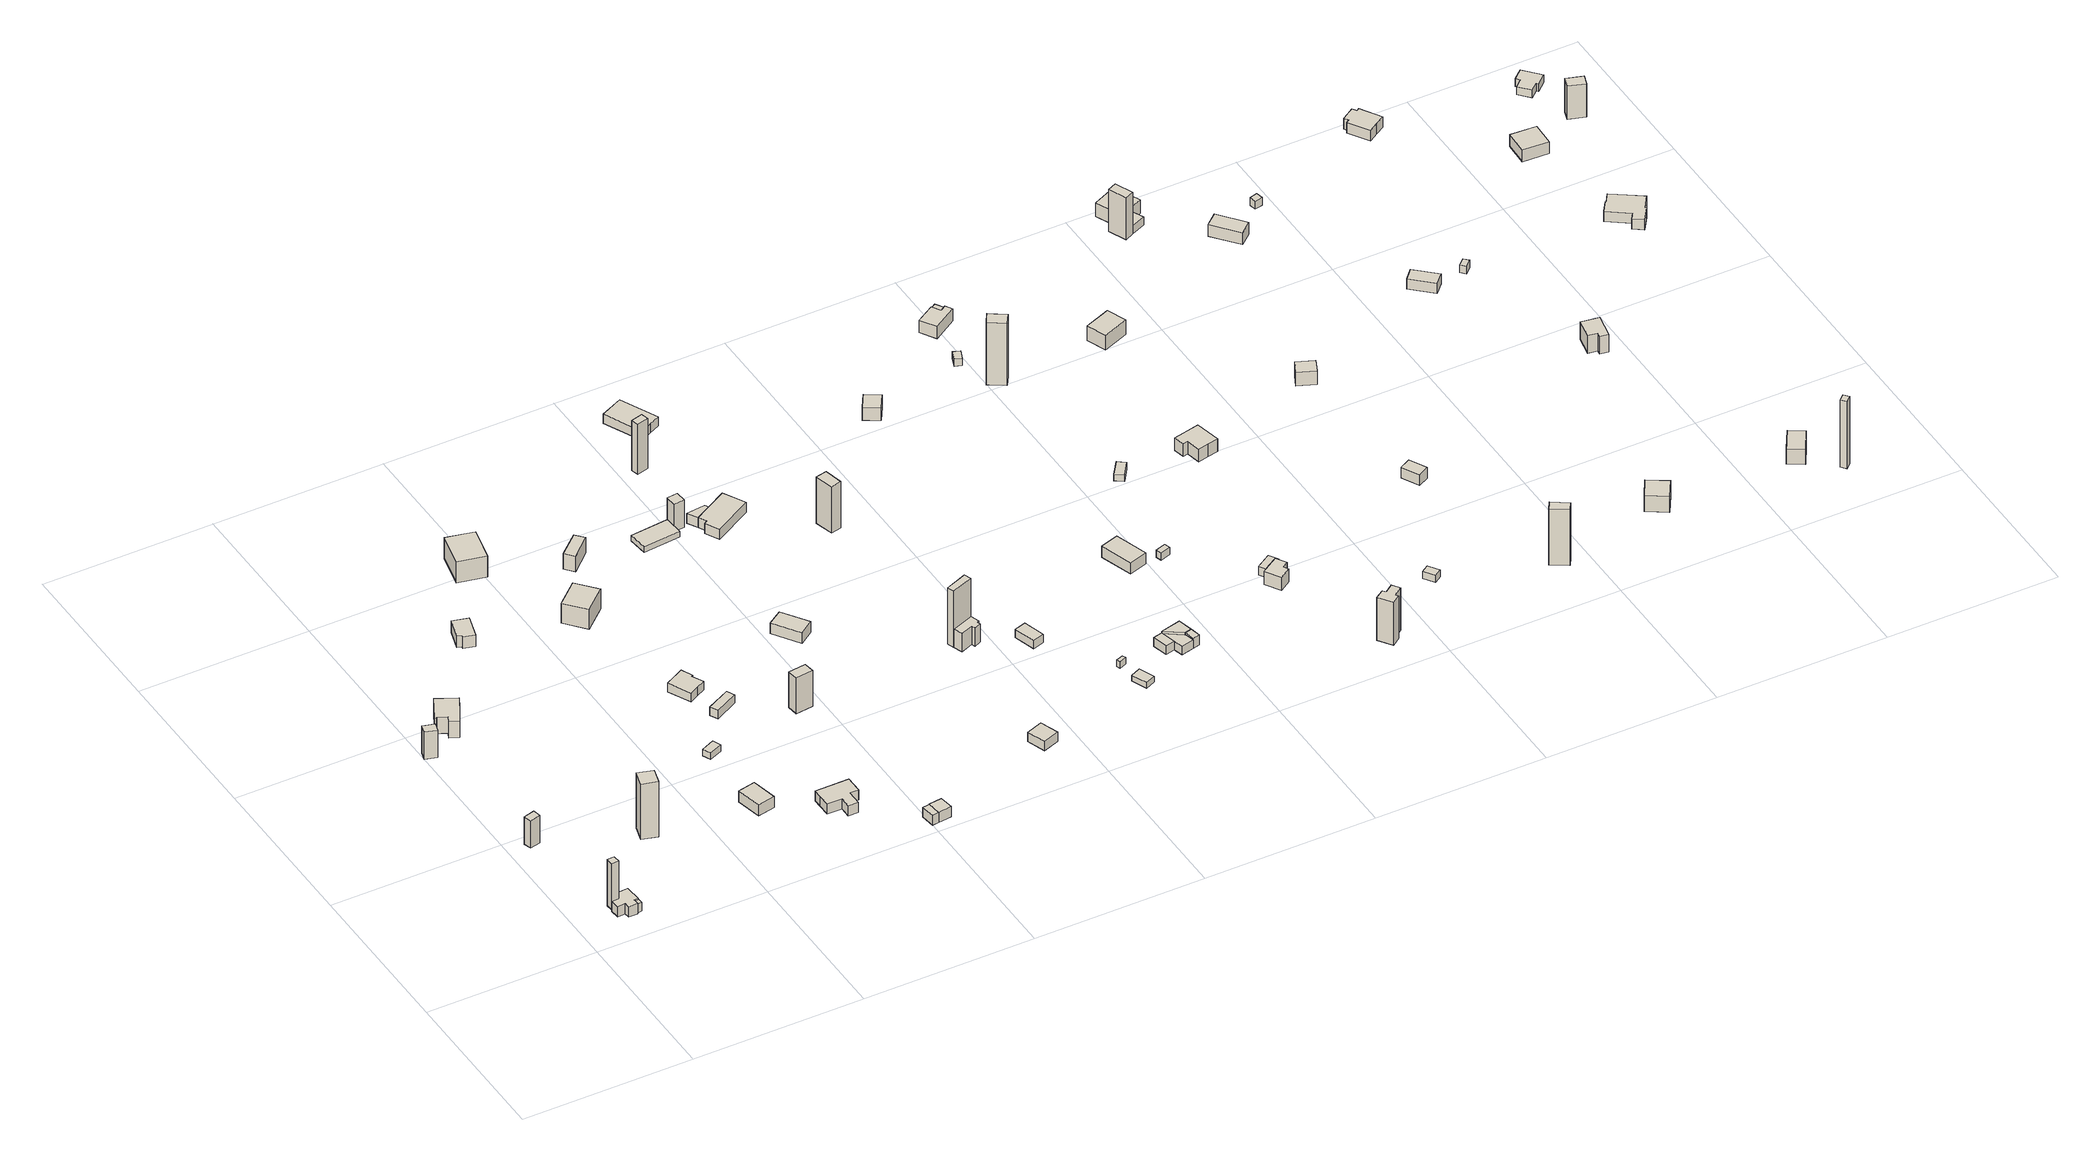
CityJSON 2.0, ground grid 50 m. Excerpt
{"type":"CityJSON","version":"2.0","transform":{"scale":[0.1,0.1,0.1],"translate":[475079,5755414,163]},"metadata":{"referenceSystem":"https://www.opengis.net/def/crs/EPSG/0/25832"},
"CityObjects":{
"building1":{"type":"Building","attributes":{"Gemeindeschluessel":"05766056","BezugspunktDach":"2000","function":"51009_1610","measuredHeight":15.2},"address":[{"country":"Germany"}],"geometry":[{"type":"Solid","lod":"1","boundaries":[[[[0,1,2,3]],[[4,5,6,7]],[[4,7,3,2]],[[5,4,2,1]],[[6,5,1,0]],[[7,6,0,3]]]]}]},
"building2":{"type":"Building","attributes":{"Gemeindeschluessel":"05766056","BezugspunktDach":"2000","function":"31001_1312","measuredHeight":3.43},"address":[{"country":"Germany","locality":"Oerlinghausen","thoroughfareNumber":"1052","thoroughfareName":"Brandsmühle"}],"geometry":[{"type":"Solid","lod":"1","boundaries":[[[[8,9,10,11,12,13,14,15,16,17]],[[18,19,20,21,22,23,24,25,26,27]],[[18,27,17,16]],[[19,18,16,15]],[[20,19,15,14]],[[21,20,14,13]],[[22,21,13,12]],[[23,22,12,11]],[[24,23,11,10]],[[25,24,10,9]],[[26,25,9,8]],[[27,26,8,17]]]]}]},
"building3":{"type":"Building","attributes":{"Gemeindeschluessel":"05766056","BezugspunktDach":"2000","function":"51009_1610","measuredHeight":2.86},"address":[{"country":"Germany"}],"geometry":[{"type":"Solid","lod":"1","boundaries":[[[[28,29,30,31]],[[32,33,34,35]],[[32,35,31,30]],[[33,32,30,29]],[[34,33,29,28]],[[35,34,28,31]]]]}]},
"building4":{"type":"Building","attributes":{"Gemeindeschluessel":"05766056","BezugspunktDach":"2100","function":"31001_2000","measuredHeight":9},"address":[{"country":"Germany","locality":"Oerlinghausen","thoroughfareNumber":"1052","thoroughfareName":"Brandsmühle"}],"geometry":[{"type":"Solid","lod":"1","boundaries":[[[[36,37,38,39]],[[40,41,42,43]],[[40,43,39,38]],[[41,40,38,37]],[[42,41,37,36]],[[43,42,36,39]]]]}]},
"building5":{"type":"Building","attributes":{"Gemeindeschluessel":"05766056","BezugspunktDach":"2000","function":"31001_2000","measuredHeight":8.84},"address":[{"country":"Germany","locality":"Oerlinghausen","thoroughfareNumber":"1017","thoroughfareName":"Brandsmühle"}],"geometry":[{"type":"Solid","lod":"1","boundaries":[[[[44,45,46,47]],[[48,49,50,51]],[[48,51,47,46]],[[49,48,46,45]],[[50,49,45,44]],[[51,50,44,47]]]]}]},
"building6":{"type":"Building","attributes":{"Gemeindeschluessel":"05766056","BezugspunktDach":"2000","function":"31001_2000","measuredHeight":19.93},"address":[{"country":"Germany","locality":"Oerlinghausen","thoroughfareNumber":"1052","thoroughfareName":"Brandsmühle"}],"geometry":[{"type":"Solid","lod":"1","boundaries":[[[[52,53,54,55]],[[56,57,58,59]],[[56,59,55,54]],[[57,56,54,53]],[[58,57,53,52]],[[59,58,52,55]]]]}]},
"building7":{"type":"Building","attributes":{"Gemeindeschluessel":"05766056","BezugspunktDach":"2000","function":"31001_1312","measuredHeight":6.87},"address":[{"country":"Germany","locality":"Oerlinghausen","thoroughfareNumber":"1017","thoroughfareName":"Brandsmühle"}],"geometry":[{"type":"Solid","lod":"1","boundaries":[[[[60,61,62,63,64,65,66,67,68,69]],[[70,71,72,73,74,75,76,77,78,79]],[[70,79,69,68]],[[71,70,68,67]],[[72,71,67,66]],[[73,72,66,65]],[[74,73,65,64]],[[75,74,64,63]],[[76,75,63,62]],[[77,76,62,61]],[[78,77,61,60]],[[79,78,60,69]]]]}]},
"building8":{"type":"Building","attributes":{"Gemeindeschluessel":"05766056","BezugspunktDach":"2000","function":"31001_1312","measuredHeight":4.12},"address":[{"country":"Germany","locality":"Oerlinghausen","thoroughfareNumber":"1050","thoroughfareName":"Brandsmühle"}],"geometry":[{"type":"Solid","lod":"1","boundaries":[[[[80,81,82,83]],[[84,85,86,87]],[[84,87,83,82]],[[85,84,82,81]],[[86,85,81,80]],[[87,86,80,83]]]]}]},
"building9":{"type":"Building","attributes":{"Gemeindeschluessel":"05766056","BezugspunktDach":"2000","function":"31001_2000","measuredHeight":3.83},"address":[{"country":"Germany","locality":"Oerlinghausen","thoroughfareNumber":"2","thoroughfareName":"Brandsmühle"}],"geometry":[{"type":"Solid","lod":"1","boundaries":[[[[88,89,90,91,92,93]],[[94,95,96,97,98,99]],[[94,99,93,92]],[[95,94,92,91]],[[96,95,91,90]],[[97,96,90,89]],[[98,97,89,88]],[[99,98,88,93]]]]}]},
"building10":{"type":"Building","attributes":{"Gemeindeschluessel":"05766056","BezugspunktDach":"2000","function":"31001_2000","measuredHeight":2.08},"address":[{"country":"Germany","locality":"Oerlinghausen","thoroughfareNumber":"1050","thoroughfareName":"Brandsmühle"}],"geometry":[{"type":"Solid","lod":"1","boundaries":[[[[100,101,102,103]],[[104,105,106,107]],[[104,107,103,102]],[[105,104,102,101]],[[106,105,101,100]],[[107,106,100,103]]]]}]},
"building11":{"type":"Building","attributes":{"Gemeindeschluessel":"05766056","BezugspunktDach":"2000","function":"31001_1312","measuredHeight":4.1},"address":[{"country":"Germany","locality":"Oerlinghausen","thoroughfareNumber":"1049","thoroughfareName":"Brandsmühle"}],"geometry":[{"type":"Solid","lod":"1","boundaries":[[[[108,109,110,111,112,113,114,115,116,117]],[[118,119,120,121,122,123,124,125,126,127]],[[118,127,117,116]],[[119,118,116,115]],[[120,119,115,114]],[[121,120,114,113]],[[122,121,113,112]],[[123,122,112,111]],[[124,123,111,110]],[[125,124,110,109]],[[126,125,109,108]],[[127,126,108,117]]]]}]},
"building12":{"type":"Building","attributes":{"Gemeindeschluessel":"05766056","BezugspunktDach":"2000","function":"31001_1312","measuredHeight":3.47},"address":[{"country":"Germany","locality":"Oerlinghausen","thoroughfareNumber":"1051","thoroughfareName":"Brandsmühle"}],"geometry":[{"type":"Solid","lod":"1","boundaries":[[[[128,129,130,131,132,133,134,135]],[[136,137,138,139,140,141,142,143]],[[136,143,135,134]],[[137,136,134,133]],[[138,137,133,132]],[[139,138,132,131]],[[140,139,131,130]],[[141,140,130,129]],[[142,141,129,128]],[[143,142,128,135]]]]}]},
"building13":{"type":"Building","attributes":{"Gemeindeschluessel":"05766056","BezugspunktDach":"2000","function":"31001_2000","measuredHeight":3.02},"address":[{"country":"Germany","locality":"Oerlinghausen","thoroughfareNumber":"1051","thoroughfareName":"Brandsmühle"}],"geometry":[{"type":"Solid","lod":"1","boundaries":[[[[144,145,146,147]],[[148,149,150,151]],[[148,151,147,146]],[[149,148,146,145]],[[150,149,145,144]],[[151,150,144,147]]]]}]},
"building14":{"type":"Building","attributes":{"Gemeindeschluessel":"05766056","BezugspunktDach":"2000","function":"31001_1010","measuredHeight":7.98},"address":[{"country":"Germany","locality":"Oerlinghausen","thoroughfareNumber":"2","thoroughfareName":"Brandsmühle"}],"geometry":[{"type":"Solid","lod":"1","boundaries":[[[[152,153,154,155]],[[156,157,158,159]],[[156,159,155,154]],[[157,156,154,153]],[[158,157,153,152]],[[159,158,152,155]]]]}]},
"building15":{"type":"Building","attributes":{"Gemeindeschluessel":"05766056","BezugspunktDach":"2000","function":"31001_1312","measuredHeight":7.56},"address":[{"country":"Germany","locality":"Oerlinghausen","thoroughfareNumber":"1018","thoroughfareName":"Brandsmühle"}],"geometry":[{"type":"Solid","lod":"1","boundaries":[[[[160,161,162,163]],[[164,165,166,167]],[[164,167,163,162]],[[165,164,162,161]],[[166,165,161,160]],[[167,166,160,163]]]]}]},
"building16":{"type":"Building","attributes":{"Gemeindeschluessel":"05766056","BezugspunktDach":"2000","function":"31001_2000","measuredHeight":3.45},"address":[{"country":"Germany","locality":"Oerlinghausen","thoroughfareNumber":"1047","thoroughfareName":"Brandsmühle"}],"geometry":[{"type":"Solid","lod":"1","boundaries":[[[[168,169,170,171]],[[172,173,174,175]],[[172,175,171,170]],[[173,172,170,169]],[[174,173,169,168]],[[175,174,168,171]]]]}]},
"building17":{"type":"Building","attributes":{"Gemeindeschluessel":"05766056","BezugspunktDach":"2000","function":"51009_1610","measuredHeight":3.61},"address":[{"country":"Germany"}],"geometry":[{"type":"Solid","lod":"1","boundaries":[[[[176,177,178,179]],[[180,181,182,183]],[[180,183,179,178]],[[181,180,178,177]],[[182,181,177,176]],[[183,182,176,179]]]]}]},
"building18":{"type":"Building","attributes":{"Gemeindeschluessel":"05766056","BezugspunktDach":"2000","function":"31001_2000","measuredHeight":11.68},"address":[{"country":"Germany","locality":"Oerlinghausen","thoroughfareNumber":"1049","thoroughfareName":"Brandsmühle"}],"geometry":[{"type":"Solid","lod":"1","boundaries":[[[[184,185,186,187]],[[188,189,190,191]],[[188,191,187,186]],[[189,188,186,185]],[[190,189,185,184]],[[191,190,184,187]]]]}]},
"building19":{"type":"Building","attributes":{"Gemeindeschluessel":"05766056","BezugspunktDach":"2000","function":"31001_2000","measuredHeight":5.95},"address":[{"country":"Germany","locality":"Oerlinghausen","thoroughfareNumber":"1019","thoroughfareName":"Brandsmühle"}],"geometry":[{"type":"Solid","lod":"1","boundaries":[[[[192,193,194,195]],[[196,197,198,199]],[[196,199,195,194]],[[197,196,194,193]],[[198,197,193,192]],[[199,198,192,195]]]]}]},
"building20":{"type":"Building","attributes":{"Gemeindeschluessel":"05766056","BezugspunktDach":"2000","function":"31001_1312","measuredHeight":3.81},"address":[{"country":"Germany","locality":"Oerlinghausen","thoroughfareNumber":"1046","thoroughfareName":"Brandsmühle"}],"geometry":[{"type":"Solid","lod":"1","boundaries":[[[[200,201,202,203]],[[204,205,206,207]],[[204,207,203,202]],[[205,204,202,201]],[[206,205,201,200]],[[207,206,200,203]]]]}]},
"building21":{"type":"Building","attributes":{"Gemeindeschluessel":"05766056","function":"31001_2000"},"address":[{"country":"Germany","locality":"Oerlinghausen","thoroughfareNumber":"1019","thoroughfareName":"Brandsmühle"}],"children":["building21-1","building21-2"]},
"building21-1":{"type":"BuildingPart","attributes":{"BezugspunktDach":"2000","measuredHeight":2.79},"parents":["building21"],"geometry":[{"type":"Solid","lod":"1","boundaries":[[[[208,209,210,211]],[[212,213,214,215]],[[212,215,211,210]],[[213,212,210,209]],[[214,213,209,208]],[[215,214,208,211]]]]}]},
"building21-2":{"type":"BuildingPart","attributes":{"BezugspunktDach":"2000","measuredHeight":9},"parents":["building21"],"geometry":[{"type":"Solid","lod":"1","boundaries":[[[[216,217,218,219]],[[220,214,221,222]],[[220,222,219,218]],[[214,220,218,217]],[[221,214,217,216]],[[222,221,216,219]]]]}]},
"building22":{"type":"Building","attributes":{"Gemeindeschluessel":"05766056","BezugspunktDach":"2000","function":"31001_1312","measuredHeight":3.27},"address":[{"country":"Germany","locality":"Oerlinghausen","thoroughfareNumber":"1045","thoroughfareName":"Brandsmühle"}],"geometry":[{"type":"Solid","lod":"1","boundaries":[[[[223,224,225,226]],[[227,228,229,230]],[[227,230,226,225]],[[228,227,225,224]],[[229,228,224,223]],[[230,229,223,226]]]]}]},
"building23":{"type":"Building","attributes":{"Gemeindeschluessel":"05766056","function":"31001_1312"},"address":[{"country":"Germany","locality":"Oerlinghausen","thoroughfareNumber":"1019","thoroughfareName":"Brandsmühle"}],"children":["building23-1","building23-2"]},
"building23-1":{"type":"BuildingPart","attributes":{"BezugspunktDach":"2000","measuredHeight":3.24},"parents":["building23"],"geometry":[{"type":"Solid","lod":"1","boundaries":[[[[231,232,233,234,235,236,237]],[[238,239,240,241,242,243,244]],[[238,244,237,236]],[[239,238,236,235]],[[240,239,235,234]],[[241,240,234,233]],[[242,241,233,232]],[[243,242,232,231]],[[244,243,231,237]]]]}]},
"building23-2":{"type":"BuildingPart","attributes":{"BezugspunktDach":"2000","measuredHeight":3.24},"parents":["building23"],"geometry":[{"type":"Solid","lod":"1","boundaries":[[[[245,246,233,232]],[[241,247,248,242]],[[241,242,232,233]],[[247,241,233,246]],[[248,247,246,245]],[[242,248,245,232]]]]}]},
"building24":{"type":"Building","attributes":{"Gemeindeschluessel":"05766056","BezugspunktDach":"2000","function":"31001_2000","measuredHeight":16.36},"address":[{"country":"Germany","locality":"Oerlinghausen","thoroughfareNumber":"1014","thoroughfareName":"Brandsmühle"}],"geometry":[{"type":"Solid","lod":"1","boundaries":[[[[249,250,251,252]],[[253,254,255,256]],[[253,256,252,251]],[[254,253,251,250]],[[255,254,250,249]],[[256,255,249,252]]]]}]},
"building25":{"type":"Building","attributes":{"Gemeindeschluessel":"05766056","BezugspunktDach":"2000","function":"51009_1610","measuredHeight":18.45},"address":[{"country":"Germany"}],"geometry":[{"type":"Solid","lod":"1","boundaries":[[[[257,258,259,260]],[[261,262,263,264]],[[261,264,260,259]],[[262,261,259,258]],[[263,262,258,257]],[[264,263,257,260]]]]}]},
"building26":{"type":"Building","attributes":{"Gemeindeschluessel":"05766056","BezugspunktDach":"2100","function":"31001_1312","measuredHeight":6},"address":[{"country":"Germany","locality":"Oerlinghausen","thoroughfareNumber":"1044","thoroughfareName":"Brandsmühle"}],"geometry":[{"type":"Solid","lod":"1","boundaries":[[[[265,266,267,268,269,270,271,272]],[[273,274,275,276,261,264,277,278]],[[273,278,272,271]],[[274,273,271,270]],[[275,274,270,269]],[[276,275,269,268]],[[261,276,268,267]],[[264,261,267,266]],[[277,264,266,265]],[[278,277,265,272]]]]}]},
"building27":{"type":"Building","attributes":{"Gemeindeschluessel":"05766056","BezugspunktDach":"2100","function":"31001_2000","measuredHeight":2.96},"address":[{"country":"Germany","locality":"Oerlinghausen","thoroughfareNumber":"1014","thoroughfareName":"Brandsmühle"}],"geometry":[{"type":"Solid","lod":"1","boundaries":[[[[279,280,281,282,283]],[[284,285,286,287,288]],[[284,288,283,282]],[[285,284,282,281]],[[286,285,281,280]],[[287,286,280,279]],[[288,287,279,283]]]]}]},
"building28":{"type":"Building","attributes":{"Gemeindeschluessel":"05766056","BezugspunktDach":"2000","function":"31001_2000","measuredHeight":15.21},"address":[{"country":"Germany","locality":"Oerlinghausen","thoroughfareNumber":"1019","thoroughfareName":"Brandsmühle"}],"geometry":[{"type":"Solid","lod":"1","boundaries":[[[[289,290,291,292]],[[293,294,295,296]],[[293,296,292,291]],[[294,293,291,290]],[[295,294,290,289]],[[296,295,289,292]]]]}]},
"building29":{"type":"Building","attributes":{"Gemeindeschluessel":"05766056","BezugspunktDach":"2000","function":"31001_2000","measuredHeight":2.71},"address":[{"country":"Germany","locality":"Oerlinghausen","thoroughfareNumber":"1044","thoroughfareName":"Brandsmühle"}],"geometry":[{"type":"Solid","lod":"1","boundaries":[[[[297,298,299,300]],[[301,302,303,304]],[[301,304,300,299]],[[302,301,299,298]],[[303,302,298,297]],[[304,303,297,300]]]]}]},
"building30":{"type":"Building","attributes":{"Gemeindeschluessel":"05766056","BezugspunktDach":"2000","function":"31001_2000","measuredHeight":2.27},"address":[{"country":"Germany","locality":"Oerlinghausen","thoroughfareNumber":"1043","thoroughfareName":"Brandsmühle"}],"geometry":[{"type":"Solid","lod":"1","boundaries":[[[[305,306,307,308]],[[309,310,311,312]],[[309,312,308,307]],[[310,309,307,306]],[[311,310,306,305]],[[312,311,305,308]]]]}]},
"building31":{"type":"Building","attributes":{"Gemeindeschluessel":"05766056","BezugspunktDach":"2000","function":"31001_2000","measuredHeight":1.9},"address":[{"country":"Germany","locality":"Oerlinghausen","thoroughfareNumber":"1043","thoroughfareName":"Brandsmühle"}],"geometry":[{"type":"Solid","lod":"1","boundaries":[[[[313,314,315,316]],[[317,318,319,320]],[[317,320,316,315]],[[318,317,315,314]],[[319,318,314,313]],[[320,319,313,316]]]]}]},
"building32":{"type":"Building","attributes":{"Gemeindeschluessel":"05766056","BezugspunktDach":"2000","function":"31001_1312","measuredHeight":2.72},"address":[{"country":"Germany","locality":"Oerlinghausen","thoroughfareNumber":"1043","thoroughfareName":"Brandsmühle"}],"geometry":[{"type":"Solid","lod":"1","boundaries":[[[[321,322,323,324]],[[325,326,327,328]],[[325,328,324,323]],[[326,325,323,322]],[[327,326,322,321]],[[328,327,321,324]]]]}]},
"building33":{"type":"Building","attributes":{"Gemeindeschluessel":"05766056","function":"31001_1312"},"address":[{"country":"Germany","locality":"Oerlinghausen","thoroughfareNumber":"1043","thoroughfareName":"Brandsmühle"}],"children":["building33-1","building33-2"]},
"building33-1":{"type":"BuildingPart","attributes":{"BezugspunktDach":"2000","measuredHeight":3.3},"parents":["building33"],"geometry":[{"type":"Solid","lod":"1","boundaries":[[[[329,330,331,332]],[[333,327,334,335]],[[333,335,332,331]],[[327,333,331,330]],[[334,327,330,329]],[[335,334,329,332]]]]}]},
"building33-2":{"type":"BuildingPart","attributes":{"BezugspunktDach":"2000","measuredHeight":2.67},"parents":["building33"],"geometry":[{"type":"Solid","lod":"1","boundaries":[[[[336,337,338,339,340]],[[341,328,327,333,342]],[[341,342,340,339]],[[328,341,339,338]],[[327,328,338,337]],[[333,327,337,336]],[[342,333,336,340]]]]}]},
"building34":{"type":"Building","attributes":{"Gemeindeschluessel":"05766056","BezugspunktDach":"2000","function":"51009_1610","measuredHeight":3.27},"address":[{"country":"Germany"}],"geometry":[{"type":"Solid","lod":"1","boundaries":[[[[332,331,343,344]],[[342,333,335,345]],[[342,345,344,343]],[[333,342,343,331]],[[335,333,331,332]],[[345,335,332,344]]]]}]},
"building35":{"type":"Building","attributes":{"Gemeindeschluessel":"05766056","BezugspunktDach":"2000","function":"31001_1312","measuredHeight":6.64},"address":[{"country":"Germany","locality":"Oerlinghausen","thoroughfareNumber":"1020","thoroughfareName":"Brandsmühle"}],"geometry":[{"type":"Solid","lod":"1","boundaries":[[[[346,347,348,349]],[[350,351,352,353]],[[350,353,349,348]],[[351,350,348,347]],[[352,351,347,346]],[[353,352,346,349]]]]}]},
"building36":{"type":"Building","attributes":{"Gemeindeschluessel":"05766056","BezugspunktDach":"2000","function":"31001_1312","measuredHeight":3.95},"address":[{"country":"Germany","locality":"Oerlinghausen","thoroughfareNumber":"1041","thoroughfareName":"Brandsmühle"}],"geometry":[{"type":"Solid","lod":"1","boundaries":[[[[354,355,356,357]],[[358,359,360,361]],[[358,361,357,356]],[[359,358,356,355]],[[360,359,355,354]],[[361,360,354,357]]]]}]},
"building37":{"type":"Building","attributes":{"Gemeindeschluessel":"05766056","BezugspunktDach":"2000","function":"31001_2000","measuredHeight":2.41},"address":[{"country":"Germany","locality":"Oerlinghausen","thoroughfareNumber":"1041","thoroughfareName":"Brandsmühle"}],"geometry":[{"type":"Solid","lod":"1","boundaries":[[[[362,363,364,365]],[[366,367,368,369]],[[366,369,365,364]],[[367,366,364,363]],[[368,367,363,362]],[[369,368,362,365]]]]}]},
"building38":{"type":"Building","attributes":{"Gemeindeschluessel":"05766056","BezugspunktDach":"2000","function":"31001_2000","measuredHeight":2.1},"address":[{"country":"Germany","locality":"Oerlinghausen","thoroughfareNumber":"1040","thoroughfareName":"Brandsmühle"}],"geometry":[{"type":"Solid","lod":"1","boundaries":[[[[370,371,372,373]],[[374,375,376,377]],[[374,377,373,372]],[[375,374,372,371]],[[376,375,371,370]],[[377,376,370,373]]]]}]},
"building39":{"type":"Building","attributes":{"Gemeindeschluessel":"05766056","function":"31001_1312"},"address":[{"country":"Germany","locality":"Oerlinghausen","thoroughfareNumber":"1042","thoroughfareName":"Brandsmühle"}],"children":["building39-1","building39-2"]},
"building39-1":{"type":"BuildingPart","attributes":{"BezugspunktDach":"2000","measuredHeight":4.4},"parents":["building39"],"geometry":[{"type":"Solid","lod":"1","boundaries":[[[[378,379,380,381,382,383,384]],[[385,386,387,388,389,390,391]],[[385,391,384,383]],[[386,385,383,382]],[[387,386,382,381]],[[388,387,381,380]],[[389,388,380,379]],[[390,389,379,378]],[[391,390,378,384]]]]}]},
"building39-2":{"type":"BuildingPart","attributes":{"BezugspunktDach":"2000","measuredHeight":2.94},"parents":["building39"],"geometry":[{"type":"Solid","lod":"1","boundaries":[[[[392,393,394,395,396]],[[391,390,397,398,399]],[[391,399,396,395]],[[390,391,395,394]],[[397,390,394,393]],[[398,397,393,392]],[[399,398,392,396]]]]}]},
"building40":{"type":"Building","attributes":{"Gemeindeschluessel":"05766056","BezugspunktDach":"2100","function":"31001_1312","measuredHeight":14.03},"address":[{"country":"Germany","locality":"Oerlinghausen","thoroughfareNumber":"1058","thoroughfareName":"Brandsmühle"}],"geometry":[{"type":"Solid","lod":"1","boundaries":[[[[400,401,402,403,404,405,406,407]],[[408,409,410,411,412,413,414,415]],[[408,415,407,406]],[[409,408,406,405]],[[410,409,405,404]],[[411,410,404,403]],[[412,411,403,402]],[[413,412,402,401]],[[414,413,401,400]],[[415,414,400,407]]]]}]},
"building41":{"type":"Building","attributes":{"Gemeindeschluessel":"05766056","BezugspunktDach":"2000","function":"31001_2000","measuredHeight":2.29},"address":[{"country":"Germany","locality":"Oerlinghausen","thoroughfareNumber":"1021","thoroughfareName":"Brandsmühle"}],"geometry":[{"type":"Solid","lod":"1","boundaries":[[[[416,417,418,419]],[[420,421,422,423]],[[420,423,419,418]],[[421,420,418,417]],[[422,421,417,416]],[[423,422,416,419]]]]}]},
"building42":{"type":"Building","attributes":{"Gemeindeschluessel":"05766056","BezugspunktDach":"2000","function":"31001_2000","measuredHeight":20.4},"address":[{"country":"Germany","locality":"Oerlinghausen","thoroughfareNumber":"1022","thoroughfareName":"Brandsmühle"}],"geometry":[{"type":"Solid","lod":"1","boundaries":[[[[424,425,426,427]],[[428,429,430,431]],[[428,431,427,426]],[[429,428,426,425]],[[430,429,425,424]],[[431,430,424,427]]]]}]},
"building43":{"type":"Building","attributes":{"Gemeindeschluessel":"05766056","BezugspunktDach":"2000","function":"31001_1312","measuredHeight":4.03},"address":[{"country":"Germany","locality":"Oerlinghausen","thoroughfareNumber":"1021","thoroughfareName":"Brandsmühle"}],"geometry":[{"type":"Solid","lod":"1","boundaries":[[[[432,433,434,435,436,437]],[[438,439,440,441,442,443]],[[438,443,437,436]],[[439,438,436,435]],[[440,439,435,434]],[[441,440,434,433]],[[442,441,433,432]],[[443,442,432,437]]]]}]},
"building44":{"type":"Building","attributes":{"Gemeindeschluessel":"05766056","BezugspunktDach":"2000","function":"51009_1610","measuredHeight":3.75},"address":[{"country":"Germany"}],"geometry":[{"type":"Solid","lod":"1","boundaries":[[[[444,445,446,447]],[[438,443,448,439]],[[438,439,447,446]],[[443,438,446,445]],[[448,443,445,444]],[[439,448,444,447]]]]}]},
"building45":{"type":"Building","attributes":{"Gemeindeschluessel":"05766056","BezugspunktDach":"2000","function":"31001_1312","measuredHeight":5.59},"address":[{"country":"Germany","locality":"Oerlinghausen","thoroughfareNumber":"1040","thoroughfareName":"Brandsmühle"}],"geometry":[{"type":"Solid","lod":"1","boundaries":[[[[449,450,451,452,453,454,455,456]],[[457,458,459,460,461,462,463,464]],[[457,464,456,455]],[[458,457,455,454]],[[459,458,454,453]],[[460,459,453,452]],[[461,460,452,451]],[[462,461,451,450]],[[463,462,450,449]],[[464,463,449,456]]]]}]},
"building46":{"type":"Building","attributes":{"Gemeindeschluessel":"05766056","BezugspunktDach":"2000","function":"31001_2000","measuredHeight":2.65},"address":[{"country":"Germany","locality":"Oerlinghausen","thoroughfareNumber":"1058","thoroughfareName":"Brandsmühle"}],"geometry":[{"type":"Solid","lod":"1","boundaries":[[[[465,466,467,468]],[[469,470,471,472]],[[469,472,468,467]],[[470,469,467,466]],[[471,470,466,465]],[[472,471,465,468]]]]}]},
"building47":{"type":"Building","attributes":{"Gemeindeschluessel":"05766056","BezugspunktDach":"2000","function":"31001_1312","measuredHeight":6.54},"address":[{"country":"Germany","locality":"Oerlinghausen","thoroughfareNumber":"1022","thoroughfareName":"Brandsmühle"}],"geometry":[{"type":"Solid","lod":"1","boundaries":[[[[473,474,475,476]],[[477,478,479,480]],[[477,480,476,475]],[[478,477,475,474]],[[479,478,474,473]],[[480,479,473,476]]]]}]},
"building48":{"type":"Building","attributes":{"Gemeindeschluessel":"05766056","BezugspunktDach":"2000","function":"31001_1312","measuredHeight":4.56},"address":[{"country":"Germany","locality":"Oerlinghausen","thoroughfareNumber":"1039","thoroughfareName":"Brandsmühle"}],"geometry":[{"type":"Solid","lod":"1","boundaries":[[[[481,482,483,484]],[[485,486,487,488]],[[485,488,484,483]],[[486,485,483,482]],[[487,486,482,481]],[[488,487,481,484]]]]}]},
"building49":{"type":"Building","attributes":{"Gemeindeschluessel":"05766056","BezugspunktDach":"2100","function":"31001_2000","measuredHeight":18.33},"address":[{"country":"Germany","locality":"Oerlinghausen","thoroughfareNumber":"1059","thoroughfareName":"Brandsmühle"}],"geometry":[{"type":"Solid","lod":"1","boundaries":[[[[489,490,491,492]],[[493,494,495,496]],[[493,496,492,491]],[[494,493,491,490]],[[495,494,490,489]],[[496,495,489,492]]]]}]},
"building50":{"type":"Building","attributes":{"Gemeindeschluessel":"05766056","BezugspunktDach":"2000","function":"31001_1312","measuredHeight":5.21},"address":[{"country":"Germany","locality":"Oerlinghausen","thoroughfareNumber":"1038","thoroughfareName":"Brandsmühle"}],"geometry":[{"type":"Solid","lod":"1","boundaries":[[[[497,498,499,500]],[[501,502,503,504]],[[501,504,500,499]],[[502,501,499,498]],[[503,502,498,497]],[[504,503,497,500]]]]}]},
"building51":{"type":"Building","attributes":{"Gemeindeschluessel":"05766056","function":"31001_1312"},"address":[{"country":"Germany","locality":"Oerlinghausen","thoroughfareNumber":"1023","thoroughfareName":"Brandsmühle"}],"children":["building51-1","building51-2","building51-3"]},
"building51-1":{"type":"BuildingPart","attributes":{"BezugspunktDach":"2000","measuredHeight":6.41},"parents":["building51"],"geometry":[{"type":"Solid","lod":"1","boundaries":[[[[505,506,507,508]],[[509,510,511,512]],[[509,512,508,507]],[[510,509,507,506]],[[511,510,506,505]],[[512,511,505,508]]]]}]},
"building51-2":{"type":"BuildingPart","attributes":{"BezugspunktDach":"2000","measuredHeight":13.77},"parents":["building51"],"geometry":[{"type":"Solid","lod":"1","boundaries":[[[[513,514,515,516]],[[517,518,519,520]],[[517,520,516,515]],[[518,517,515,514]],[[519,518,514,513]],[[520,519,513,516]]]]}]},
"building51-3":{"type":"BuildingPart","attributes":{"BezugspunktDach":"2000","measuredHeight":2.59},"parents":["building51"],"geometry":[{"type":"Solid","lod":"1","boundaries":[[[[521,522,523,524]],[[520,509,525,526]],[[520,526,524,523]],[[509,520,523,522]],[[525,509,522,521]],[[526,525,521,524]]]]}]},
"building52":{"type":"Building","attributes":{"Gemeindeschluessel":"05766056","BezugspunktDach":"2000","function":"31001_1312","measuredHeight":4.57},"address":[{"country":"Germany","locality":"Oerlinghausen","thoroughfareNumber":"1024","thoroughfareName":"Brandsmühle"}],"geometry":[{"type":"Solid","lod":"1","boundaries":[[[[527,528,529,530]],[[531,532,533,534]],[[531,534,530,529]],[[532,531,529,528]],[[533,532,528,527]],[[534,533,527,530]]]]}]},
"building53":{"type":"Building","attributes":{"Gemeindeschluessel":"05766056","BezugspunktDach":"2000","function":"31001_1312","measuredHeight":5.58},"address":[{"country":"Germany","locality":"Oerlinghausen","thoroughfareNumber":"1062","thoroughfareName":"Brandsmühle"}],"geometry":[{"type":"Solid","lod":"1","boundaries":[[[[535,536,537,538]],[[539,540,541,542]],[[539,542,538,537]],[[540,539,537,536]],[[541,540,536,535]],[[542,541,535,538]]]]}]},
"building54":{"type":"Building","attributes":{"Gemeindeschluessel":"05766056","BezugspunktDach":"2000","function":"31001_2000","measuredHeight":2.65},"address":[{"country":"Germany","locality":"Oerlinghausen","thoroughfareNumber":"1024","thoroughfareName":"Brandsmühle"}],"geometry":[{"type":"Solid","lod":"1","boundaries":[[[[543,544,545,546]],[[547,548,549,550]],[[547,550,546,545]],[[548,547,545,544]],[[549,548,544,543]],[[550,549,543,546]]]]}]},
"building55":{"type":"Building","attributes":{"Gemeindeschluessel":"05766056","BezugspunktDach":"2000","function":"31001_1312","measuredHeight":3.68},"address":[{"country":"Germany","locality":"Oerlinghausen","thoroughfareNumber":"1037","thoroughfareName":"Brandsmühle"}],"geometry":[{"type":"Solid","lod":"1","boundaries":[[[[551,552,553,554]],[[555,556,557,558]],[[555,558,554,553]],[[556,555,553,552]],[[557,556,552,551]],[[558,557,551,554]]]]}]},
"building56":{"type":"Building","attributes":{"Gemeindeschluessel":"05766056","BezugspunktDach":"2000","function":"31001_2000","measuredHeight":2.78},"address":[{"country":"Germany","locality":"Oerlinghausen","thoroughfareNumber":"1037","thoroughfareName":"Brandsmühle"}],"geometry":[{"type":"Solid","lod":"1","boundaries":[[[[559,560,561,562]],[[563,564,565,566]],[[563,566,562,561]],[[564,563,561,560]],[[565,564,560,559]],[[566,565,559,562]]]]}]},
"building57":{"type":"Building","attributes":{"Gemeindeschluessel":"05766056","BezugspunktDach":"2000","function":"31001_1312","measuredHeight":5.85},"address":[{"country":"Germany","locality":"Oerlinghausen","thoroughfareNumber":"1036","thoroughfareName":"Brandsmühle"}],"geometry":[{"type":"Solid","lod":"1","boundaries":[[[[567,568,569,570,571,572]],[[573,574,575,576,577,578]],[[573,578,572,571]],[[574,573,571,570]],[[575,574,570,569]],[[576,575,569,568]],[[577,576,568,567]],[[578,577,567,572]]]]}]},
"building58":{"type":"Building","attributes":{"Gemeindeschluessel":"05766056","BezugspunktDach":"2000","function":"31001_1312","measuredHeight":6.32},"address":[{"country":"Germany","locality":"Oerlinghausen","thoroughfareNumber":"1081","thoroughfareName":"Brandsmühle"}],"geometry":[{"type":"Solid","lod":"1","boundaries":[[[[579,580,581,582]],[[583,584,585,586]],[[583,586,582,581]],[[584,583,581,580]],[[585,584,580,579]],[[586,585,579,582]]]]}]},
"building59":{"type":"Building","attributes":{"Gemeindeschluessel":"05766056","BezugspunktDach":"2000","function":"31001_2000","measuredHeight":22.01},"address":[{"country":"Germany","locality":"Oerlinghausen","thoroughfareNumber":"1081","thoroughfareName":"Brandsmühle"}],"geometry":[{"type":"Solid","lod":"1","boundaries":[[[[587,588,589,590]],[[591,592,593,594]],[[591,594,590,589]],[[592,591,589,588]],[[593,592,588,587]],[[594,593,587,590]]]]}]},
"building60":{"type":"Building","attributes":{"Gemeindeschluessel":"05766056","BezugspunktDach":"2000","function":"31001_1312","measuredHeight":4.05},"address":[{"country":"Germany","locality":"Oerlinghausen","thoroughfareNumber":"1026","thoroughfareName":"Brandsmühle"}],"geometry":[{"type":"Solid","lod":"1","boundaries":[[[[595,596,597,598,599,600,601,602,603,604]],[[605,606,607,608,609,610,611,612,613,614]],[[605,614,604,603]],[[606,605,603,602]],[[607,606,602,601]],[[608,607,601,600]],[[609,608,600,599]],[[610,609,599,598]],[[611,610,598,597]],[[612,611,597,596]],[[613,612,596,595]],[[614,613,595,604]]]]}]},
"building61":{"type":"Building","attributes":{"Gemeindeschluessel":"05766056","BezugspunktDach":"2000","function":"31001_1312","measuredHeight":3.27},"address":[{"country":"Germany","locality":"Oerlinghausen","thoroughfareNumber":"1035","thoroughfareName":"Brandsmühle"}],"geometry":[{"type":"Solid","lod":"1","boundaries":[[[[615,616,617,618,619,620,621,622,623,624]],[[625,626,627,628,629,630,631,632,633,634]],[[625,634,624,623]],[[626,625,623,622]],[[627,626,622,621]],[[628,627,621,620]],[[629,628,620,619]],[[630,629,619,618]],[[631,630,618,617]],[[632,631,617,616]],[[633,632,616,615]],[[634,633,615,624]]]]}]},
"building62":{"type":"Building","attributes":{"Gemeindeschluessel":"05766056","BezugspunktDach":"2000","function":"31001_1312","measuredHeight":4.12},"address":[{"country":"Germany","locality":"Oerlinghausen","thoroughfareNumber":"1034","thoroughfareName":"Brandsmühle"}],"geometry":[{"type":"Solid","lod":"1","boundaries":[[[[635,636,637,638]],[[639,640,641,642]],[[639,642,638,637]],[[640,639,637,636]],[[641,640,636,635]],[[642,641,635,638]]]]}]},
"building63":{"type":"Building","attributes":{"Gemeindeschluessel":"05766056","BezugspunktDach":"2000","function":"31001_1312","measuredHeight":2.45},"address":[{"country":"Germany","locality":"Oerlinghausen","thoroughfareNumber":"1033","thoroughfareName":"Brandsmühle"}],"geometry":[{"type":"Solid","lod":"1","boundaries":[[[[643,644,645,646,647,648,649,650]],[[651,652,653,654,655,656,657,658]],[[651,658,650,649]],[[652,651,649,648]],[[653,652,648,647]],[[654,653,647,646]],[[655,654,646,645]],[[656,655,645,644]],[[657,656,644,643]],[[658,657,643,650]]]]}]},
"building64":{"type":"Building","attributes":{"Gemeindeschluessel":"05766056","BezugspunktDach":"2000","function":"31001_2000","measuredHeight":11.11},"address":[{"country":"Germany","locality":"Oerlinghausen","thoroughfareNumber":"1033","thoroughfareName":"Brandsmühle"}],"geometry":[{"type":"Solid","lod":"1","boundaries":[[[[659,660,661,662]],[[663,664,665,666]],[[663,666,662,661]],[[664,663,661,660]],[[665,664,660,659]],[[666,665,659,662]]]]}]}
},
"vertices":[
[113,111,196],[93,110,196],[94,89,196],[115,90,196],[94,89,44],[93,110,44],[113,111,44],[115,90,44],
[158,65,74],[155,114,74],[113,111,74],[115,90,74],[94,89,74],[96,61,74],[118,63,74],[120,47,74],[147,48,74],[146,64,74],[147,48,40],[120,47,40],[118,63,40],[96,61,40],[94,89,40],[115,90,40],[113,111,40],[155,114,40],[158,65,40],[146,64,40],
[158,65,72],[146,64,72],[147,48,72],[159,49,72],[147,48,43],[146,64,43],[158,65,43],[159,49,43],
[76,463,113],[44,455,113],[50,433,113],[81,441,113],[50,433,23],[44,455,23],[76,463,23],[81,441,23],
[8,925,95],[1,900,95],[35,890,95],[42,916,95],[35,890,6],[1,900,6],[8,925,6],[42,916,6],
[302,331,242],[289,285,242],[334,272,242],[347,318,242],[334,272,61],[289,285,61],[302,331,61],[347,318,61],
[168,1015,60],[111,1045,60],[93,1011,60],[74,975,60],[78,973,60],[80,975,60],[106,961,60],[98,945,60],[123,931,60],[150,981,60],[123,931,7],[98,945,7],[106,961,7],[80,975,7],[78,973,7],[74,975,7],[93,1011,7],[111,1045,7],[168,1015,7],[150,981,7],
[632,304,99],[581,293,99],[597,219,99],[648,229,99],[597,219,63],[581,293,63],[632,304,63],[648,229,63],
[310,1309,51],[292,1248,51],[306,1244,51],[304,1238,51],[336,1228,51],[356,1296,51],[336,1228,13],[304,1238,13],[306,1244,13],[292,1248,13],[310,1309,13],[356,1296,13],
[628,513,90],[589,496,90],[600,472,90],[639,489,90],[600,472,69],[589,496,69],[628,513,69],[639,489,69],
[863,221,77],[765,221,77],[765,196,77],[765,160,77],[808,159,77],[808,127,77],[838,127,77],[838,171,77],[863,171,77],[863,196,77],[863,171,44],[838,171,44],[838,127,44],[808,127,44],[808,159,44],[765,160,44],[765,196,44],[765,221,44],[863,221,44],[863,196,44],
[720,723,102],[703,755,102],[708,758,102],[692,791,102],[661,775,102],[636,762,102],[669,696,102],[694,710,102],[669,696,73],[636,762,73],[661,775,73],[692,791,73],[708,758,73],[703,755,73],[720,723,73],[694,710,73],
[752,661,100],[683,626,100],[695,603,100],[763,638,100],[695,603,73],[683,626,73],[752,661,73],[763,638,73],
[441,1577,84],[419,1475,84],[500,1457,84],[522,1559,84],[500,1457,16],[419,1475,16],[441,1577,16],[522,1559,16],
[623,1233,105],[557,1175,105],[607,1118,105],[673,1176,105],[607,1118,40],[557,1175,40],[623,1233,40],[673,1176,40],
[1006,57,53],[986,54,53],[991,13,53],[1011,16,53],[991,13,21],[986,54,21],[1006,57,21],[1011,16,21],
[1044,61,54],[1006,57,54],[1011,16,54],[1050,21,54],[1011,16,20],[1006,57,20],[1044,61,20],[1050,21,20],
[923,555,195],[872,549,195],[876,518,195],[927,524,195],[876,518,78],[872,549,78],[923,555,78],[927,524,78],
[732,1421,87],[672,1368,87],[694,1343,87],[754,1397,87],[694,1343,36],[672,1368,36],[732,1421,36],[754,1397,36],
[1017,857,118],[975,829,118],[1026,754,118],[1068,783,118],[1026,754,83],[975,829,83],[1017,857,83],[1068,783,83],
[969,1355,90],[857,1344,90],[863,1287,90],[974,1298,90],[863,1287,72],[857,1344,72],[969,1355,72],[974,1298,72],
[1000,1358,162],[969,1355,162],[972,1323,162],[1003,1326,162],[972,1323,72],[1000,1358,72],[1003,1326,72],
[1409,192,66],[1361,175,66],[1380,121,66],[1428,138,66],[1380,121,36],[1361,175,36],[1409,192,36],[1428,138,36],
[1127,1349,119],[1069,1317,119],[1025,1292,119],[1037,1269,119],[1027,1263,119],[1049,1223,119],[1162,1286,119],[1049,1223,86],[1027,1263,86],[1037,1269,86],[1025,1292,86],[1069,1317,86],[1127,1349,86],[1162,1286,86],
[1063,1328,119],[1008,1322,119],[1008,1322,86],[1063,1328,86],
[1039,1613,226],[1005,1604,226],[1011,1582,226],[1045,1592,226],[1011,1582,62],[1005,1604,62],[1039,1613,62],[1045,1592,62],
[1406,584,277],[1343,560,277],[1350,541,277],[1413,565,277],[1350,541,92],[1343,560,92],[1406,584,92],[1413,565,92],
[1423,539,152],[1413,565,152],[1350,541,152],[1360,515,152],[1396,528,152],[1400,518,152],[1420,526,152],[1416,536,152],[1420,526,92],[1400,518,92],[1396,528,92],[1360,515,92],[1423,539,92],[1416,536,92],
[1144,1713,107],[1092,1822,107],[1027,1791,107],[1079,1682,107],[1112,1698,107],[1079,1682,77],[1027,1791,77],[1092,1822,77],[1144,1713,77],[1112,1698,77],
[1324,1159,245],[1292,1152,245],[1306,1098,245],[1336,1105,245],[1306,1098,93],[1292,1152,93],[1324,1159,93],[1336,1105,93],
[1543,513,115],[1509,503,115],[1528,440,115],[1562,450,115],[1528,440,88],[1509,503,88],[1543,513,88],[1562,450,88],
[1717,314,79],[1695,306,79],[1699,295,79],[1721,303,79],[1699,295,58],[1695,306,58],[1717,314,58],[1721,303,58],
[1743,273,54],[1714,260,54],[1733,215,54],[1762,228,54],[1733,215,35],[1714,260,35],[1743,273,35],[1762,228,35],
[1851,347,78],[1823,340,78],[1834,295,78],[1862,301,78],[1834,295,50],[1823,340,50],[1851,347,50],[1862,301,50],
[1910,361,83],[1851,347,83],[1900,313,83],[1920,318,83],[1900,313,50],[1910,361,50],[1920,318,50],
[1900,313,77],[1851,347,77],[1862,301,77],[1869,274,77],[1907,283,77],[1869,274,50],[1907,283,50],
[1907,283,83],[1927,288,83],[1927,288,50],
[1619,1490,149],[1591,1445,149],[1633,1420,149],[1661,1465,149],[1633,1420,107],[1591,1445,107],[1619,1490,107],[1661,1465,107],
[1908,683,137],[1855,666,137],[1886,570,137],[1939,587,137],[1886,570,100],[1855,666,100],[1908,683,100],[1939,587,100],
[2007,609,123],[1977,599,123],[1982,582,123],[2012,592,123],[1982,582,99],[1977,599,99],[2007,609,99],[2012,592,99],
[2058,952,133],[2027,910,133],[2050,894,133],[2080,936,133],[2050,894,112],[2027,910,112],[2058,952,112],[2080,936,112],
[2215,434,95],[2191,419,95],[2218,376,95],[2251,397,95],[2243,411,95],[2260,422,95],[2242,451,95],[2260,422,51],[2243,411,51],[2251,397,51],[2218,376,51],[2191,419,51],[2215,434,51],[2242,451,51],
[2241,487,80],[2198,460,80],[2215,434,80],[2242,451,80],[2257,461,80],[2198,460,51],[2241,487,51],[2257,461,51],
[2343,53,224],[2336,62,224],[2311,45,224],[2338,6,224],[2363,23,224],[2357,32,224],[2383,50,224],[2368,71,224],[2383,50,84],[2357,32,84],[2363,23,84],[2338,6,84],[2311,45,84],[2336,62,84],[2343,53,84],[2368,71,84],
[1909,1541,139],[1898,1512,139],[1918,1504,139],[1929,1533,139],[1918,1504,116],[1898,1512,116],[1909,1541,116],[1929,1533,116],
[1951,1437,320],[1932,1406,320],[1978,1377,320],[1998,1407,320],[1978,1377,116],[1932,1406,116],[1951,1437,116],[1998,1407,116],
[1891,1682,150],[1919,1637,150],[1989,1680,150],[1977,1700,150],[1960,1689,150],[1945,1715,150],[1960,1689,110],[1977,1700,110],[1989,1680,110],[1919,1637,110],[1891,1682,110],[1945,1715,110],
[1961,1725,145],[1945,1715,145],[1960,1689,145],[1977,1700,145],[1961,1725,110],
[2267,948,156],[2221,938,156],[2228,906,156],[2243,909,156],[2252,867,156],[2284,874,156],[2315,881,156],[2299,955,156],[2315,881,115],[2284,874,115],[2252,867,115],[2243,909,115],[2228,906,115],[2221,938,115],[2267,948,115],[2299,955,115],
[2554,215,113],[2532,200,113],[2553,169,113],[2575,184,113],[2553,169,90],[2532,200,90],[2554,215,90],[2575,184,90],
[2317,1458,171],[2241,1429,171],[2263,1372,171],[2339,1402,171],[2263,1372,123],[2241,1429,123],[2317,1458,123],[2339,1402,123],
[2710,588,137],[2678,571,137],[2704,521,137],[2736,537,137],[2704,521,102],[2678,571,102],[2710,588,102],[2736,537,102],
[2847,99,288],[2831,74,288],[2878,45,288],[2893,69,288],[2878,45,105],[2831,74,105],[2847,99,105],[2893,69,105],
[2632,1044,169],[2614,1005,169],[2664,982,169],[2682,1022,169],[2664,982,125],[2614,1005,125],[2632,1044,125],[2682,1022,125],
[2570,1875,182],[2499,1843,182],[2533,1767,182],[2604,1798,182],[2533,1767,137],[2499,1843,137],[2570,1875,137],[2604,1798,137],
[2524,1786,274],[2498,1774,274],[2521,1722,274],[2547,1734,274],[2521,1722,137],[2498,1774,137],[2524,1786,137],[2547,1734,137],
[2575,1785,163],[2533,1767,163],[2547,1734,163],[2589,1753,163],[2575,1785,137],[2589,1753,137],
[2743,1658,179],[2708,1629,179],[2768,1556,179],[2803,1585,179],[2768,1556,140],[2708,1629,140],[2743,1658,140],[2803,1585,140],
[3181,195,160],[3148,141,160],[3204,106,160],[3237,161,160],[3204,106,108],[3148,141,108],[3181,195,108],[3237,161,108],
[2884,1688,169],[2861,1682,169],[2865,1663,169],[2888,1668,169],[2865,1663,143],[2861,1682,143],[2884,1688,143],[2888,1668,143],
[3077,1232,164],[3050,1202,164],[3109,1148,164],[3137,1178,164],[3109,1148,131],[3050,1202,131],[3077,1232,131],[3137,1178,131],
[3219,1212,157],[3200,1194,157],[3213,1179,157],[3232,1198,157],[3213,1179,132],[3200,1194,132],[3219,1212,132],[3232,1198,132],
[3335,805,190],[3324,747,190],[3351,742,190],[3349,729,190],[3373,725,190],[3387,796,190],[3373,725,132],[3349,729,132],[3351,742,132],[3324,747,132],[3335,805,132],[3387,796,132],
[3591,183,169],[3552,118,169],[3594,93,169],[3633,158,169],[3594,93,120],[3552,118,120],[3591,183,120],[3633,158,120],
[3681,55,340],[3666,41,340],[3679,26,340],[3695,41,340],[3679,26,119],[3666,41,119],[3681,55,119],[3695,41,119],
[3234,1837,188],[3216,1825,188],[3224,1813,188],[3215,1807,188],[3252,1749,188],[3279,1766,188],[3306,1782,188],[3269,1841,188],[3261,1836,188],[3253,1848,188],[3261,1836,153],[3269,1841,153],[3306,1782,153],[3279,1766,153],[3252,1749,153],[3215,1807,153],[3224,1813,153],[3216,1825,153],[3234,1837,153],[3253,1848,153],
[3640,1213,177],[3638,1214,177],[3615,1181,177],[3676,1139,177],[3663,1120,177],[3690,1101,177],[3718,1141,177],[3715,1143,177],[3742,1182,177],[3658,1240,177],[3742,1182,144],[3715,1143,144],[3718,1141,144],[3690,1101,144],[3663,1120,144],[3676,1139,144],[3615,1181,144],[3638,1214,144],[3640,1213,144],[3658,1240,144],
[3549,1552,195],[3546,1481,195],[3622,1477,195],[3626,1548,195],[3622,1477,157],[3546,1481,157],[3549,1552,157],[3626,1548,157],
[3704,1774,190],[3676,1749,190],[3685,1739,190],[3662,1718,190],[3691,1687,190],[3713,1706,190],[3718,1701,190],[3747,1727,190],[3718,1701,165],[3713,1706,165],[3691,1687,165],[3662,1718,165],[3685,1739,165],[3676,1749,165],[3704,1774,165],[3747,1727,165],
[3735,1597,274],[3725,1567,274],[3773,1551,274],[3783,1581,274],[3773,1551,165],[3725,1567,165],[3735,1597,165],[3783,1581,165]
]}
